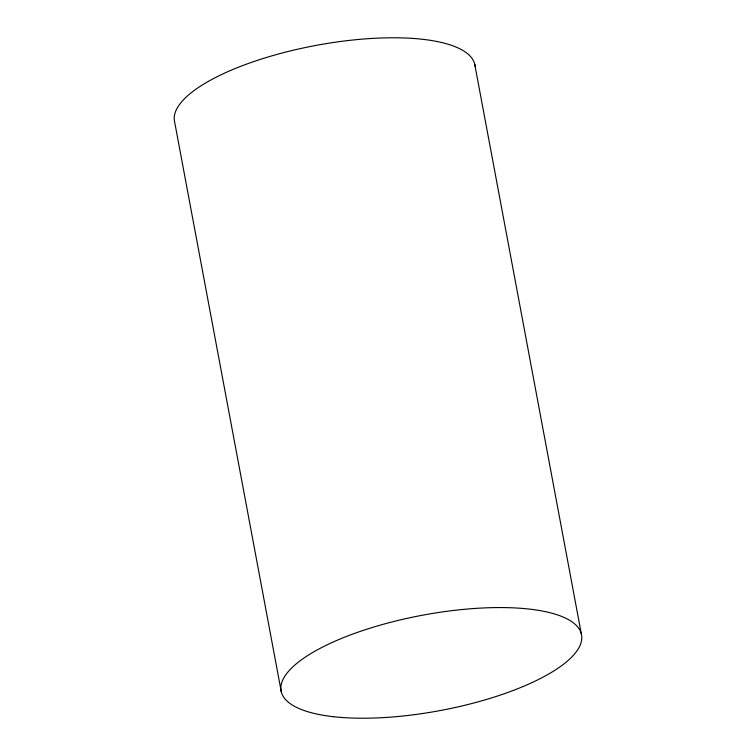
<?xml version="1.0" encoding="UTF-8"?>
<svg xmlns="http://www.w3.org/2000/svg" width="756" height="756" viewBox="0 0 756 756"><rect width="100%" height="100%" fill="white"/><g stroke="black" fill="none" stroke-linecap="round" stroke-linejoin="round"><path stroke-width="1.13" d="M474.711 64.175L581.345 633.953M281.289 691.825L174.655 122.047A152.816 48.488 -10.6 0 1 316.395 45.332A152.816 48.488 -10.6 0 1 475.07 66.244M333.387 716.697A152.816 48.488 -10.6 0 0 579.219 647.145A152.816 48.488 -10.6 0 0 381.336 624.825A152.816 48.488 -10.6 0 0 333.387 716.697"/></g></svg>
